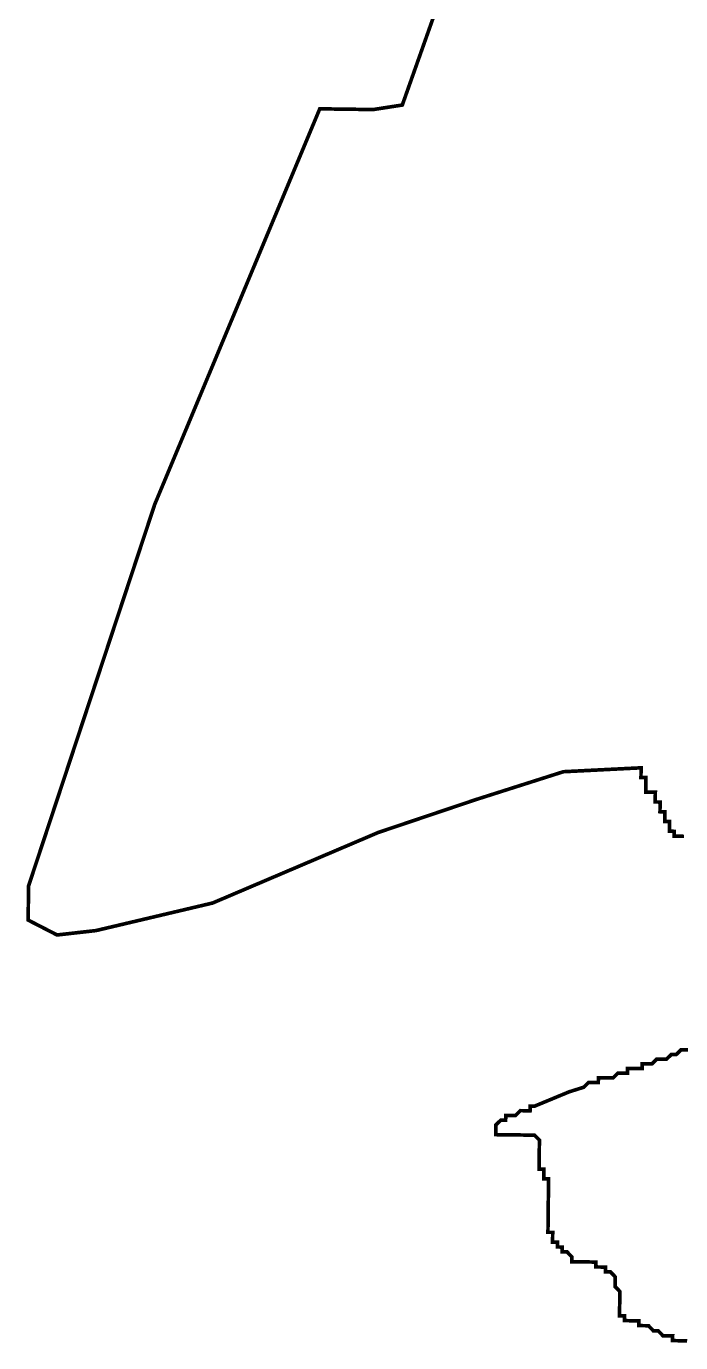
# Model space of a CAD drawing. Header units: metres. Extents: x 257673 to 289848, y 2129691 to 2228029.
# Drawn here: x 270213 to 270750, y 2141492 to 2142571 of the extents above; entities that cross this region are included whole.
import ezdxf

# ---------------------------------------------------------------- set-up
doc = ezdxf.new("R2010")
doc.units = ezdxf.units.M
doc.header["$MEASUREMENT"] = 0
doc.layers.add('HAZARDS LINE', color=1, linetype='Continuous')

msp = doc.modelspace()

# ---------------------------------------------------------------- linework, layer by layer
at = {"layer": 'HAZARDS LINE', "lineweight": 18}
for points in [[(270592.1, 2142705, 2.98, 2.98, 0), (270521.9, 2142506.9, 2.98, 2.98, 0), (270498, 2142503.2, 2.98, 2.98, 0), (270454.2, 2142503.8, 2.98, 2.98, 0), (270318.8, 2142179.3, 2.98, 2.98, 0), (270215.3, 2141866.3, 2.98, 2.98, 0), (270215, 2141838.4, 2.98, 2.98, 0), (270238.7, 2141826.2, 2.98, 2.98, 0), (270270.6, 2141829.8, 2.98, 2.98, 0), (270366.3, 2141852.4, 2.98, 2.98, 0), (270502.3, 2141910.3, 2.98, 2.98, 0), (270582.2, 2141937.2, 2.98, 2.98, 0), (270654.1, 2141960.1, 2.98, 2.98, 0), (270717.8, 2141963.3, 2.98, 2.98, 0), (270717.7, 2141955.3, 2.98, 2.98, 0), (270721.7, 2141955.3, 2.98, 2.98, 0), (270721.6, 2141943.4, 2.98, 2.98, 0), (270729.5, 2141943.3, 2.98, 2.98, 0), (270729.4, 2141935.3, 2.98, 2.98, 0), (270733.4, 2141935.2, 2.98, 2.98, 0), (270733.3, 2141927.3, 2.98, 2.98, 0), (270737.3, 2141927.2, 2.98, 2.98, 0), (270737.2, 2141919.3, 2.98, 2.98, 0), (270741.1, 2141919.2, 2.98, 2.98, 0), (270741, 2141911.3, 2.98, 2.98, 0), (270745, 2141911.2, 2.98, 2.98, 0), (270745, 2141907.2, 2.98, 2.98, 0), (270752.9, 2141907.1, 2.98, 2.98, 0)], [(270758.6, 2141732, 2.98, 2.98, 0), (270750.7, 2141732.1, 2.98, 2.98, 0), (270746.7, 2141728.2, 2.98, 2.98, 0), (270742.7, 2141728.2, 2.98, 2.98, 0), (270738.6, 2141724.3, 2.98, 2.98, 0), (270730.7, 2141724.4, 2.98, 2.98, 0), (270726.7, 2141720.5, 2.98, 2.98, 0), (270718.7, 2141720.6, 2.98, 2.98, 0), (270718.7, 2141716.6, 2.98, 2.98, 0), (270706.7, 2141716.7, 2.98, 2.98, 0), (270706.7, 2141712.8, 2.98, 2.98, 0), (270698.7, 2141712.9, 2.98, 2.98, 0), (270694.7, 2141708.9, 2.98, 2.98, 0), (270682.8, 2141709.1, 2.98, 2.98, 0), (270682.7, 2141705.1, 2.98, 2.98, 0), (270674.7, 2141705.2, 2.98, 2.98, 0), (270670.7, 2141701.3, 2.98, 2.98, 0), (270658.7, 2141697.5, 2.98, 2.98, 0), (270630.7, 2141685.9, 2.98, 2.98, 0), (270626.8, 2141685.9, 2.98, 2.98, 0), (270626.7, 2141682, 2.98, 2.98, 0), (270618.8, 2141682.1, 2.98, 2.98, 0), (270614.7, 2141678.1, 2.98, 2.98, 0), (270606.8, 2141678.2, 2.98, 2.98, 0), (270606.7, 2141674.3, 2.98, 2.98, 0), (270602.7, 2141674.3, 2.98, 2.98, 0), (270598.7, 2141670.4, 2.98, 2.98, 0), (270598.6, 2141662.4, 2.98, 2.98, 0), (270630.4, 2141662, 2.98, 2.98, 0), (270634.4, 2141658, 2.98, 2.98, 0), (270634.1, 2141634.1, 2.98, 2.98, 0), (270638, 2141634.1, 2.98, 2.98, 0), (270637.9, 2141626.1, 2.98, 2.98, 0), (270641.9, 2141626.1, 2.98, 2.98, 0), (270641.4, 2141582.3, 2.98, 2.98, 0), (270645.3, 2141582.3, 2.98, 2.98, 0), (270645.2, 2141574.3, 2.98, 2.98, 0), (270649.2, 2141574.2, 2.98, 2.98, 0), (270649.2, 2141570.3, 2.98, 2.98, 0), (270653.1, 2141570.2, 2.98, 2.98, 0), (270653.1, 2141566.2, 2.98, 2.98, 0), (270657.1, 2141566.2, 2.98, 2.98, 0), (270661, 2141562.2, 2.98, 2.98, 0), (270660.9, 2141558.2, 2.98, 2.98, 0), (270680.8, 2141557.9, 2.98, 2.98, 0), (270680.8, 2141553.9, 2.98, 2.98, 0), (270688.7, 2141553.8, 2.98, 2.98, 0), (270688.7, 2141549.9, 2.98, 2.98, 0), (270692.7, 2141549.8, 2.98, 2.98, 0), (270696.6, 2141545.8, 2.98, 2.98, 0), (270696.5, 2141537.8, 2.98, 2.98, 0), (270700.4, 2141533.8, 2.98, 2.98, 0), (270700.1, 2141513.9, 2.98, 2.98, 0), (270704.1, 2141513.9, 2.98, 2.98, 0), (270704.1, 2141509.9, 2.98, 2.98, 0), (270716, 2141509.7, 2.98, 2.98, 0), (270716, 2141505.8, 2.98, 2.98, 0), (270723.9, 2141505.7, 2.98, 2.98, 0), (270727.8, 2141501.6, 2.98, 2.98, 0), (270731.8, 2141501.6, 2.98, 2.98, 0), (270735.7, 2141497.5, 2.98, 2.98, 0), (270743.7, 2141497.4, 2.98, 2.98, 0), (270743.6, 2141493.5, 2.98, 2.98, 0), (270755.6, 2141493.3, 2.98, 2.98, 0)]]:
    msp.add_lwpolyline(points, format="xyseb", dxfattribs=at)

doc.saveas('drawing.dxf')
